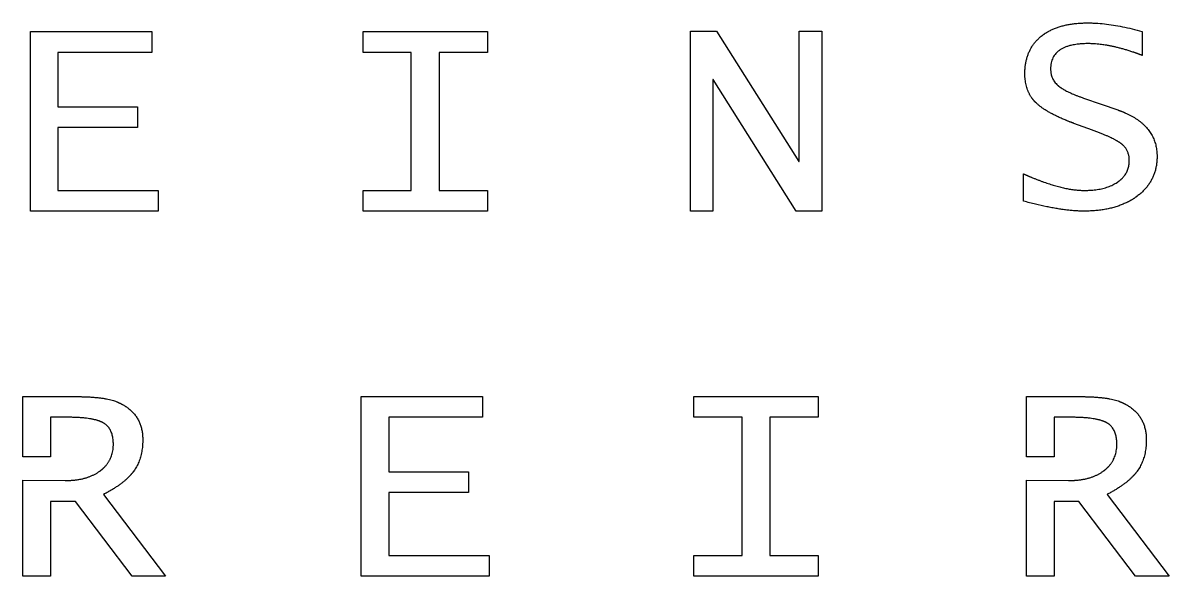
# Model space of a CAD drawing. Header units: millimetres. Extents: x -227 to 223, y -225 to 225.
# Drawn here: x -92.7 to 4.6, y -55.4 to -8.4 of the extents above; entities that cross this region are included whole.
import ezdxf

# ---------------------------------------------------------------- set-up
doc = ezdxf.new("R2010")
doc.units = ezdxf.units.MM
doc.layers.get('0').update_dxf_attribs({"linetype": 'CONTINUOUS'})

msp = doc.modelspace()

# ---------------------------------------------------------------- linework, layer by layer
for p, q in [((2.344, -9.133), (2.344, -11.166)), ((-2.626, -14.788), (-1.129, -15.312)), ((-1.129, -15.312), (0.295, -15.803)), ((-1.88, -17.511), (-3.446, -16.943)), ((-7.713, -23.552), (-7.713, -21.231)), ((-92.676, -45.257), (-92.682, -40.145)), ((-92.682, -40.145), (-88.414, -40.145)), ((-7.468, -45.257), (-7.474, -40.145)), ((-7.474, -40.145), (-3.206, -40.145)), ((-90.336, -41.906), (-90.336, -45.257)), ((-88.901, -41.906), (-90.336, -41.906)), ((-5.128, -41.906), (-5.128, -45.257)), ((-3.693, -41.906), (-5.128, -41.906)), ((-90.336, -45.257), (-92.676, -45.257)), ((-5.128, -45.257), (-7.468, -45.257)), ((-92.682, -55.395), (-92.682, -47.26)), ((-92.682, -47.26), (-89.104, -47.277)), ((-7.474, -55.395), (-7.474, -47.26)), ((-7.474, -47.26), (-3.896, -47.277)), ((-85.834, -48.454), (-80.572, -55.395)), ((-0.626, -48.454), (4.636, -55.395)), ((-88.228, -49.05), (-90.341, -49.05)), ((-90.341, -49.05), (-90.341, -55.395)), ((-83.412, -55.395), (-88.228, -49.05)), ((-3.02, -49.05), (-5.133, -49.05)), ((-5.133, -49.05), (-5.133, -55.395)), ((1.796, -55.395), (-3.02, -49.05)), ((-90.341, -55.395), (-92.682, -55.395)), ((-80.572, -55.395), (-83.412, -55.395)), ((-5.133, -55.395), (-7.474, -55.395)), ((4.636, -55.395), (1.796, -55.395))]:
    msp.add_line(p, q)
for points in [[(-92.053, -24.395), (-92.053, -9.145), (-81.749, -9.145), (-81.749, -10.906), (-89.712, -10.906), (-89.712, -15.527), (-82.962, -15.527), (-82.962, -17.288), (-89.712, -17.288), (-89.712, -22.635), (-81.201, -22.635), (-81.201, -24.395)], [(-63.805, -24.395), (-63.805, -22.635), (-59.704, -22.635), (-59.704, -10.906), (-63.805, -10.906), (-63.805, -9.145), (-53.249, -9.145), (-53.249, -10.906), (-57.351, -10.906), (-57.351, -22.635), (-53.249, -22.635), (-53.249, -24.395)], [(-36.002, -24.395), (-36.002, -9.097), (-33.791, -9.097), (-26.792, -20.188), (-26.768, -20.188), (-26.768, -9.097), (-24.853, -9.097), (-24.853, -24.395), (-27.015, -24.395), (-34.062, -13.219), (-34.099, -13.219), (-34.099, -24.395)], [(-63.953, -55.395), (-63.953, -40.145), (-53.649, -40.145), (-53.649, -41.906), (-61.612, -41.906), (-61.612, -46.527), (-54.862, -46.527), (-54.862, -48.288), (-61.612, -48.288), (-61.612, -53.635), (-53.101, -53.635), (-53.101, -55.395)], [(-35.705, -55.395), (-35.705, -53.635), (-31.604, -53.635), (-31.604, -41.906), (-35.705, -41.906), (-35.705, -40.145), (-25.149, -40.145), (-25.149, -41.906), (-29.251, -41.906), (-29.251, -53.635), (-25.149, -53.635), (-25.149, -55.395)]]:
    msp.add_lwpolyline(points, close=True)
for points, knots in [([(-6.212, -9.535), (-6.212, -9.535), (-6.212, -9.535), (-6.212, -9.535), (-6.212, -9.534), (-6.211, -9.534), (-6.211, -9.534), (-6.21, -9.533), (-6.21, -9.533), (-6.208, -9.532), (-6.207, -9.53), (-6.205, -9.529), (-6.203, -9.527), (-6.201, -9.526), (-6.198, -9.523), (-6.194, -9.52), (-6.189, -9.516), (-6.183, -9.511), (-6.176, -9.506), (-6.168, -9.5), (-6.161, -9.494), (-6.151, -9.486), (-6.139, -9.477), (-6.124, -9.466), (-6.109, -9.454), (-6.089, -9.439), (-6.063, -9.421), (-6.033, -9.398), (-6.002, -9.377), (-5.971, -9.355), (-5.94, -9.333), (-5.898, -9.305), (-5.845, -9.271), (-5.78, -9.23), (-5.714, -9.19), (-5.648, -9.152), (-5.557, -9.101), (-5.442, -9.041), (-5.299, -8.972), (-5.153, -8.908), (-5.003, -8.847), (-4.849, -8.79), (-4.691, -8.737), (-4.473, -8.672), (-4.191, -8.599), (-3.839, -8.529), (-3.472, -8.474), (-3.089, -8.435), (-2.69, -8.412), (-2.304, -8.405), (-1.932, -8.41), (-1.456, -8.431), (-0.842, -8.483), (-0.084, -8.585), (0.701, -8.727), (1.515, -8.909), (2.065, -9.054), (2.344, -9.133)], [0, 0, 0, 0, 0.0000146, 0.0000292, 0.0000584, 0.0001169, 0.0001754, 0.0002339, 0.0003508, 0.0004678, 0.0007017, 0.0009357, 0.0011696, 0.0014036, 0.0018716, 0.0023397, 0.0028078, 0.0037443, 0.004681, 0.005618, 0.0065552, 0.0074928, 0.0093687, 0.0112458, 0.0131241, 0.0150037, 0.0187667, 0.0225352, 0.0263094, 0.0300897, 0.0338764, 0.0376698, 0.0452777, 0.0529159, 0.0605868, 0.0682927, 0.076036, 0.0916429, 0.1074258, 0.1234021, 0.1395882, 0.156, 0.1726531, 0.1895618, 0.224199, 0.2600198, 0.2971191, 0.3355822, 0.3754862, 0.4169001, 0.4515391, 0.4869173, 0.559992, 0.6363266, 0.7160906, 0.7994308, 0.8864743, 0.8864743, 0.8864743, 0.8864743]), ([(-6.699, -15.158), (-6.699, -15.158), (-6.699, -15.158), (-6.699, -15.157), (-6.7, -15.157), (-6.7, -15.157), (-6.7, -15.156), (-6.701, -15.156), (-6.702, -15.155), (-6.703, -15.154), (-6.704, -15.153), (-6.705, -15.152), (-6.707, -15.15), (-6.709, -15.148), (-6.711, -15.146), (-6.714, -15.143), (-6.718, -15.139), (-6.723, -15.134), (-6.727, -15.129), (-6.732, -15.124), (-6.738, -15.118), (-6.746, -15.11), (-6.755, -15.1), (-6.764, -15.09), (-6.776, -15.077), (-6.791, -15.061), (-6.809, -15.041), (-6.827, -15.021), (-6.844, -15.001), (-6.861, -14.981), (-6.884, -14.954), (-6.912, -14.92), (-6.945, -14.879), (-6.976, -14.837), (-7.008, -14.794), (-7.048, -14.737), (-7.097, -14.664), (-7.152, -14.574), (-7.204, -14.482), (-7.253, -14.388), (-7.299, -14.291), (-7.341, -14.193), (-7.394, -14.059), (-7.452, -13.885), (-7.509, -13.669), (-7.554, -13.444), (-7.58, -13.252), (-7.594, -13.094), (-7.602, -12.972), (-7.606, -12.87), (-7.608, -12.786), (-7.608, -12.716), (-7.607, -12.638), (-7.605, -12.526), (-7.599, -12.388), (-7.587, -12.225), (-7.565, -12.013), (-7.525, -11.755), (-7.457, -11.457), (-7.369, -11.171), (-7.263, -10.898), (-7.136, -10.637), (-6.99, -10.39), (-6.825, -10.156), (-6.64, -9.934), (-6.436, -9.726), (-6.289, -9.597), (-6.212, -9.535)], [0, 0, 0, 0, 0.0000209, 0.0000419, 0.0000837, 0.0001256, 0.0001675, 0.0002512, 0.000335, 0.0005025, 0.0006699, 0.0008374, 0.0010048, 0.0013396, 0.0016744, 0.002009, 0.0026782, 0.0033471, 0.0040157, 0.0046841, 0.0053522, 0.0066877, 0.0080222, 0.0093558, 0.0106884, 0.013351, 0.0160103, 0.0186663, 0.0213193, 0.0239695, 0.0266172, 0.0319055, 0.037186, 0.0424603, 0.0477302, 0.0529972, 0.0635292, 0.07407, 0.0846334, 0.0952325, 0.1058807, 0.1165911, 0.1273766, 0.1492201, 0.171512, 0.1943442, 0.2178027, 0.229793, 0.2419692, 0.25434, 0.2606013, 0.2669143, 0.2754444, 0.2838959, 0.3005702, 0.3169524, 0.3330583, 0.3645041, 0.3950534, 0.4248611, 0.4540931, 0.4829253, 0.5115403, 0.5401251, 0.5688665, 0.5979482, 0.6275473, 0.6275473, 0.6275473, 0.6275473]), ([(2.344, -11.166), (2.344, -11.166), (2.343, -11.166), (2.343, -11.165), (2.342, -11.165), (2.341, -11.165), (2.34, -11.164), (2.338, -11.164), (2.336, -11.163), (2.333, -11.161), (2.329, -11.16), (2.324, -11.158), (2.319, -11.156), (2.312, -11.153), (2.304, -11.15), (2.293, -11.146), (2.283, -11.142), (2.273, -11.139), (2.26, -11.133), (2.243, -11.127), (2.223, -11.119), (2.203, -11.112), (2.176, -11.102), (2.143, -11.089), (2.103, -11.074), (2.063, -11.06), (2.024, -11.045), (1.984, -11.03), (1.931, -11.011), (1.865, -10.987), (1.786, -10.959), (1.708, -10.932), (1.63, -10.905), (1.526, -10.869), (1.397, -10.826), (1.243, -10.777), (1.09, -10.729), (0.938, -10.683), (0.738, -10.625), (0.491, -10.557), (0.198, -10.483), (-0.091, -10.417), (-0.376, -10.358), (-0.61, -10.315), (-0.886, -10.271), (-1.157, -10.234), (-1.47, -10.202), (-1.732, -10.182), (-1.948, -10.172), (-2.118, -10.168), (-2.235, -10.167), (-2.343, -10.168), (-2.471, -10.17), (-2.686, -10.177), (-2.927, -10.194), (-3.185, -10.222), (-3.4, -10.253), (-3.655, -10.303), (-3.915, -10.371), (-4.177, -10.463), (-4.414, -10.571), (-4.627, -10.697), (-4.814, -10.839), (-4.977, -10.999), (-5.115, -11.176), (-5.228, -11.37), (-5.315, -11.58), (-5.366, -11.768), (-5.395, -11.925), (-5.41, -12.048), (-5.418, -12.153), (-5.421, -12.24), (-5.421, -12.302), (-5.421, -12.36), (-5.419, -12.43), (-5.413, -12.517), (-5.401, -12.619), (-5.38, -12.75), (-5.341, -12.909), (-5.276, -13.089), (-5.191, -13.259), (-5.088, -13.419), (-4.966, -13.567), (-4.874, -13.658), (-4.825, -13.701)], [0, 0, 0, 0, 0.000034, 0.000067, 0.000135, 0.00027, 0.000405, 0.00054, 0.00081, 0.00108, 0.00162, 0.00216, 0.002699, 0.003239, 0.004317, 0.005395, 0.006472, 0.007548, 0.008623, 0.010772, 0.012919, 0.015062, 0.017203, 0.021477, 0.02574, 0.029992, 0.034233, 0.038464, 0.042684, 0.051091, 0.059456, 0.067778, 0.076058, 0.084296, 0.100645, 0.116827, 0.132844, 0.148697, 0.164387, 0.195286, 0.225555, 0.255206, 0.284255, 0.312717, 0.326733, 0.367947, 0.394753, 0.421045, 0.446845, 0.459567, 0.472175, 0.482024, 0.491719, 0.510652, 0.546724, 0.563889, 0.588583, 0.612061, 0.641576, 0.669209, 0.695169, 0.719706, 0.743119, 0.765749, 0.787974, 0.81019, 0.832798, 0.856174, 0.868264, 0.880671, 0.893431, 0.899954, 0.906578, 0.911982, 0.91732, 0.927808, 0.938066, 0.948119, 0.967709, 0.986811, 1.005667, 1.02453, 1.043647, 1.063256, 1.063256, 1.063256, 1.063256]), ([(-4.825, -13.701), (-4.825, -13.701), (-4.824, -13.702), (-4.824, -13.702), (-4.823, -13.703), (-4.822, -13.703), (-4.821, -13.704), (-4.82, -13.705), (-4.818, -13.707), (-4.816, -13.71), (-4.812, -13.712), (-4.809, -13.715), (-4.805, -13.719), (-4.8, -13.723), (-4.793, -13.729), (-4.785, -13.736), (-4.774, -13.746), (-4.761, -13.757), (-4.747, -13.768), (-4.733, -13.779), (-4.715, -13.794), (-4.691, -13.812), (-4.661, -13.834), (-4.631, -13.857), (-4.589, -13.887), (-4.534, -13.924), (-4.465, -13.969), (-4.393, -14.014), (-4.317, -14.059), (-4.238, -14.104), (-4.125, -14.165), (-3.976, -14.242), (-3.786, -14.332), (-3.581, -14.424), (-3.362, -14.515), (-3.13, -14.607), (-2.883, -14.699), (-2.713, -14.758), (-2.626, -14.788)], [0, 0, 0, 0, 0.0000516, 0.0001033, 0.0002066, 0.00031, 0.0004135, 0.0006206, 0.000828, 0.0012436, 0.0016603, 0.002078, 0.0024969, 0.0033378, 0.004183, 0.0050325, 0.0067446, 0.0084742, 0.0102214, 0.0119863, 0.013769, 0.017388, 0.0210792, 0.0248433, 0.0286808, 0.0365785, 0.0447767, 0.0532793, 0.0620896, 0.0712106, 0.0806451, 0.1004634, 0.1215617, 0.1439535, 0.1676499, 0.1926597, 0.2189905, 0.2466485, 0.2466485, 0.2466485, 0.2466485]), ([(-3.446, -16.943), (-3.446, -16.943), (-3.446, -16.943), (-3.447, -16.942), (-3.449, -16.941), (-3.452, -16.941), (-3.455, -16.939), (-3.459, -16.938), (-3.464, -16.936), (-3.472, -16.933), (-3.482, -16.929), (-3.494, -16.925), (-3.506, -16.92), (-3.522, -16.914), (-3.542, -16.907), (-3.567, -16.897), (-3.598, -16.885), (-3.638, -16.87), (-3.686, -16.852), (-3.733, -16.834), (-3.779, -16.816), (-3.841, -16.792), (-3.918, -16.761), (-4.008, -16.725), (-4.098, -16.688), (-4.215, -16.64), (-4.358, -16.579), (-4.526, -16.506), (-4.689, -16.433), (-4.897, -16.336), (-5.144, -16.215), (-5.426, -16.067), (-5.687, -15.918), (-5.929, -15.768), (-6.151, -15.618), (-6.353, -15.467), (-6.535, -15.315), (-6.647, -15.21), (-6.699, -15.158)], [0, 0, 0, 0, 0.0000813, 0.0001627, 0.0003253, 0.0006506, 0.0009757, 0.0013008, 0.0019505, 0.0025998, 0.0038969, 0.0051923, 0.0064859, 0.0077777, 0.0103558, 0.0129267, 0.0154903, 0.020596, 0.0256729, 0.0307211, 0.0357404, 0.0407311, 0.0506264, 0.0604072, 0.0700739, 0.0796267, 0.0983918, 0.1167054, 0.13457, 0.1519887, 0.1855007, 0.2172704, 0.247331, 0.2757216, 0.3024881, 0.3276849, 0.3513773, 0.3736431, 0.3736431, 0.3736431, 0.3736431]), ([(0.295, -15.803), (0.295, -15.803), (0.295, -15.803), (0.295, -15.803), (0.296, -15.803), (0.296, -15.803), (0.297, -15.803), (0.297, -15.804), (0.298, -15.804), (0.3, -15.804), (0.302, -15.805), (0.304, -15.806), (0.306, -15.807), (0.309, -15.808), (0.312, -15.809), (0.317, -15.81), (0.322, -15.812), (0.33, -15.815), (0.338, -15.818), (0.347, -15.821), (0.355, -15.824), (0.367, -15.828), (0.381, -15.833), (0.398, -15.84), (0.415, -15.846), (0.437, -15.854), (0.466, -15.864), (0.499, -15.877), (0.532, -15.89), (0.566, -15.902), (0.599, -15.915), (0.642, -15.932), (0.697, -15.954), (0.761, -15.981), (0.825, -16.008), (0.888, -16.035), (0.97, -16.071), (1.072, -16.118), (1.192, -16.176), (1.308, -16.235), (1.422, -16.295), (1.533, -16.357), (1.641, -16.42), (1.78, -16.505), (1.947, -16.616), (2.138, -16.755), (2.317, -16.9), (2.484, -17.05), (2.64, -17.206), (2.784, -17.368), (2.917, -17.535), (3.039, -17.708), (3.148, -17.887), (3.246, -18.071), (3.333, -18.261), (3.408, -18.457), (3.472, -18.658), (3.524, -18.865), (3.564, -19.077), (3.593, -19.295), (3.607, -19.48), (3.613, -19.631), (3.614, -19.737), (3.613, -19.834), (3.61, -19.949), (3.603, -20.092), (3.588, -20.262), (3.561, -20.482), (3.512, -20.751), (3.43, -21.063), (3.324, -21.364), (3.195, -21.653), (3.041, -21.93), (2.894, -22.15), (2.765, -22.32), (2.627, -22.487), (2.44, -22.689), (2.192, -22.918), (2.014, -23.06), (1.922, -23.13)], [0, 0, 0, 0, 0.0000142, 0.0000285, 0.0000571, 0.0001143, 0.0001715, 0.0002287, 0.0003431, 0.0004574, 0.0006861, 0.0009147, 0.0011432, 0.0013717, 0.0018285, 0.0022851, 0.0027415, 0.0036536, 0.0045648, 0.0054752, 0.0063847, 0.0072933, 0.0091079, 0.010919, 0.0127267, 0.0145308, 0.0181289, 0.0217131, 0.0252837, 0.0288406, 0.032384, 0.0359138, 0.0429331, 0.049899, 0.0568121, 0.0636729, 0.0704819, 0.0839467, 0.0972111, 0.1102798, 0.1231579, 0.1358505, 0.148363, 0.1607011, 0.1848764, 0.208428, 0.2314104, 0.253882, 0.2759055, 0.2975474, 0.3188778, 0.33997, 0.3608998, 0.3817449, 0.4025837, 0.423495, 0.4445566, 0.4658449, 0.4874336, 0.5093938, 0.5317928, 0.5431777, 0.5546959, 0.563483, 0.5721986, 0.5894251, 0.6063969, 0.623136, 0.6560026, 0.6882241, 0.7200056, 0.7515609, 0.7831086, 0.8148672, 0.8308961, 0.8470575, 0.8798726, 0.9135134, 0.9481603, 0.9481603, 0.9481603, 0.9481603]), ([(0.648, -18.724), (0.648, -18.724), (0.648, -18.723), (0.647, -18.723), (0.646, -18.722), (0.646, -18.722), (0.645, -18.721), (0.643, -18.72), (0.641, -18.718), (0.638, -18.716), (0.635, -18.713), (0.632, -18.71), (0.627, -18.707), (0.622, -18.702), (0.615, -18.697), (0.606, -18.69), (0.594, -18.681), (0.58, -18.67), (0.566, -18.659), (0.551, -18.648), (0.531, -18.634), (0.506, -18.615), (0.474, -18.593), (0.441, -18.571), (0.395, -18.54), (0.335, -18.502), (0.259, -18.456), (0.178, -18.409), (0.094, -18.361), (0.004, -18.313), (-0.124, -18.247), (-0.295, -18.163), (-0.515, -18.06), (-0.752, -17.956), (-1.008, -17.848), (-1.282, -17.737), (-1.575, -17.624), (-1.776, -17.549), (-1.88, -17.511)], [0, 0, 0, 0, 0.000052, 0.0001041, 0.0002083, 0.0003127, 0.0004171, 0.0006262, 0.0008357, 0.0012558, 0.0016774, 0.0021005, 0.0025252, 0.003379, 0.0042389, 0.005105, 0.0068554, 0.0086303, 0.01043, 0.0122545, 0.0141039, 0.0178779, 0.0217527, 0.0257292, 0.0298079, 0.0382747, 0.0471578, 0.0564612, 0.0661886, 0.0763432, 0.0869278, 0.1093964, 0.133613, 0.1595924, 0.1873472, 0.2168885, 0.2482258, 0.281368, 0.281368, 0.281368, 0.281368]), ([(0.226, -21.953), (0.226, -21.953), (0.226, -21.953), (0.226, -21.953), (0.227, -21.953), (0.227, -21.952), (0.228, -21.952), (0.228, -21.952), (0.229, -21.951), (0.23, -21.95), (0.231, -21.95), (0.233, -21.949), (0.235, -21.947), (0.237, -21.946), (0.24, -21.944), (0.243, -21.942), (0.248, -21.939), (0.253, -21.935), (0.258, -21.932), (0.263, -21.928), (0.271, -21.923), (0.279, -21.917), (0.29, -21.91), (0.3, -21.902), (0.314, -21.893), (0.331, -21.88), (0.351, -21.865), (0.371, -21.85), (0.391, -21.835), (0.411, -21.82), (0.437, -21.8), (0.469, -21.774), (0.506, -21.743), (0.542, -21.712), (0.578, -21.68), (0.624, -21.637), (0.679, -21.582), (0.742, -21.514), (0.801, -21.445), (0.857, -21.374), (0.926, -21.278), (1.004, -21.153), (1.083, -20.996), (1.148, -20.833), (1.199, -20.663), (1.235, -20.486), (1.256, -20.303), (1.262, -20.131), (1.258, -19.973), (1.245, -19.834), (1.224, -19.7), (1.195, -19.571), (1.156, -19.447), (1.11, -19.328), (1.054, -19.214), (0.99, -19.105), (0.918, -19.002), (0.836, -18.903), (0.747, -18.81), (0.682, -18.752), (0.648, -18.724)], [0, 0, 0, 0, 0.0000202, 0.0000404, 0.0000808, 0.0001213, 0.0001617, 0.0002425, 0.0003234, 0.000485, 0.0006466, 0.0008081, 0.0009695, 0.0012923, 0.0016149, 0.0019372, 0.0025813, 0.0032246, 0.003867, 0.0045087, 0.0051495, 0.0064287, 0.0077048, 0.0089776, 0.0102473, 0.0127771, 0.0152946, 0.0177999, 0.0202931, 0.0227744, 0.0252441, 0.0301492, 0.03501, 0.0398281, 0.0446053, 0.0493433, 0.0587081, 0.0679377, 0.0770474, 0.0860533, 0.094972, 0.1126123, 0.1301139, 0.1476225, 0.1652837, 0.1832403, 0.2016281, 0.2205745, 0.23494, 0.2488641, 0.2624009, 0.2756097, 0.2885552, 0.3013066, 0.3139368, 0.3265217, 0.3391384, 0.3518642, 0.3647751, 0.3779443, 0.3779443, 0.3779443, 0.3779443]), ([(-7.713, -21.231), (-7.713, -21.231), (-7.713, -21.231), (-7.712, -21.232), (-7.711, -21.232), (-7.709, -21.233), (-7.707, -21.234), (-7.705, -21.235), (-7.701, -21.236), (-7.696, -21.239), (-7.689, -21.242), (-7.681, -21.246), (-7.673, -21.249), (-7.662, -21.254), (-7.649, -21.26), (-7.632, -21.267), (-7.616, -21.275), (-7.6, -21.282), (-7.579, -21.291), (-7.552, -21.303), (-7.52, -21.317), (-7.488, -21.332), (-7.445, -21.35), (-7.392, -21.374), (-7.328, -21.401), (-7.265, -21.428), (-7.202, -21.455), (-7.139, -21.482), (-7.055, -21.517), (-6.951, -21.56), (-6.828, -21.611), (-6.705, -21.66), (-6.583, -21.708), (-6.422, -21.771), (-6.224, -21.846), (-5.988, -21.931), (-5.756, -22.011), (-5.527, -22.087), (-5.231, -22.18), (-4.87, -22.285), (-4.446, -22.392), (-4.037, -22.481), (-3.705, -22.538), (-3.447, -22.574), (-3.26, -22.596), (-3.076, -22.613), (-2.895, -22.626), (-2.747, -22.632), (-2.631, -22.634), (-2.549, -22.635), (-2.473, -22.634), (-2.378, -22.633), (-2.26, -22.63), (-2.122, -22.625), (-1.941, -22.614), (-1.722, -22.594), (-1.466, -22.561), (-1.221, -22.519), (-0.911, -22.45), (-0.546, -22.342), (-0.204, -22.199), (0.049, -22.064), (0.168, -21.991), (0.226, -21.953)], [0, 0, 0, 0, 0.0000556, 0.0001112, 0.0002225, 0.000445, 0.0006674, 0.0008898, 0.0013346, 0.0017792, 0.0026681, 0.0035564, 0.0044442, 0.0053314, 0.0071044, 0.0088753, 0.0106441, 0.0124108, 0.0141754, 0.0176983, 0.0212129, 0.0247192, 0.0282171, 0.0351878, 0.0421253, 0.0490295, 0.0559005, 0.0627384, 0.0695431, 0.0830535, 0.0964322, 0.1096796, 0.1227961, 0.1357823, 0.1613654, 0.1864332, 0.2109899, 0.2350402, 0.2585891, 0.3042022, 0.3478768, 0.3896654, 0.4296281, 0.448947, 0.467836, 0.4863051, 0.5043651, 0.5220278, 0.5307142, 0.5393059, 0.5465266, 0.5536856, 0.5678202, 0.5817142, 0.5953725, 0.6220006, 0.6477485, 0.6726631, 0.6967959, 0.742931, 0.7866777, 0.8078473, 0.8286483, 0.8286483, 0.8286483, 0.8286483]), ([(1.922, -23.13), (1.922, -23.13), (1.922, -23.13), (1.922, -23.13), (1.921, -23.13), (1.921, -23.13), (1.92, -23.131), (1.92, -23.131), (1.919, -23.132), (1.917, -23.133), (1.915, -23.135), (1.913, -23.136), (1.911, -23.138), (1.908, -23.14), (1.904, -23.143), (1.9, -23.146), (1.894, -23.15), (1.886, -23.156), (1.877, -23.162), (1.869, -23.169), (1.86, -23.175), (1.848, -23.184), (1.833, -23.195), (1.815, -23.207), (1.797, -23.22), (1.772, -23.237), (1.742, -23.258), (1.705, -23.283), (1.668, -23.308), (1.631, -23.332), (1.594, -23.356), (1.543, -23.388), (1.48, -23.427), (1.403, -23.472), (1.324, -23.517), (1.245, -23.56), (1.165, -23.602), (1.084, -23.644), (0.974, -23.697), (0.835, -23.761), (0.664, -23.834), (0.489, -23.902), (0.309, -23.966), (0.126, -24.025), (-0.125, -24.099), (-0.449, -24.18), (-0.851, -24.259), (-1.269, -24.32), (-1.628, -24.356), (-1.923, -24.376), (-2.149, -24.387), (-2.341, -24.393), (-2.496, -24.395), (-2.602, -24.396), (-2.697, -24.395), (-2.809, -24.394), (-2.952, -24.39), (-3.126, -24.383), (-3.367, -24.369), (-3.678, -24.344), (-4.063, -24.303), (-4.464, -24.25), (-4.881, -24.185), (-5.314, -24.109), (-5.924, -23.989), (-6.728, -23.809), (-7.378, -23.642), (-7.713, -23.552)], [0, 0, 0, 0, 0.0000172, 0.0000344, 0.0000689, 0.0001378, 0.0002068, 0.0002757, 0.0004136, 0.0005515, 0.0008273, 0.0011031, 0.0013789, 0.0016547, 0.0022064, 0.0027582, 0.00331, 0.0044137, 0.0055177, 0.0066219, 0.0077264, 0.0088311, 0.0110412, 0.0132523, 0.0154645, 0.0176777, 0.0221077, 0.0265424, 0.0309823, 0.0354276, 0.0398786, 0.0443356, 0.0532689, 0.0622299, 0.0712209, 0.0802445, 0.0893028, 0.0983982, 0.1075329, 0.1259289, 0.1445089, 0.1632901, 0.1822892, 0.2015221, 0.2210045, 0.2607734, 0.3017124, 0.3439251, 0.3875066, 0.4098392, 0.4325458, 0.4556359, 0.4673278, 0.4791191, 0.4873843, 0.4957506, 0.5127886, 0.5302377, 0.5481024, 0.5850934, 0.6237919, 0.6642236, 0.7064114, 0.7503752, 0.7961329, 0.8930888, 0.9973922, 0.9973922, 0.9973922, 0.9973922]), ([(-88.414, -40.145), (-88.414, -40.145), (-88.413, -40.145), (-88.41, -40.145), (-88.406, -40.145), (-88.4, -40.145), (-88.394, -40.145), (-88.384, -40.145), (-88.373, -40.145), (-88.355, -40.145), (-88.332, -40.145), (-88.304, -40.145), (-88.277, -40.146), (-88.241, -40.146), (-88.196, -40.146), (-88.142, -40.146), (-88.071, -40.147), (-87.983, -40.148), (-87.878, -40.15), (-87.775, -40.152), (-87.674, -40.155), (-87.541, -40.158), (-87.378, -40.164), (-87.188, -40.172), (-87.003, -40.182), (-86.767, -40.197), (-86.487, -40.219), (-86.167, -40.253), (-85.87, -40.292), (-85.596, -40.337), (-85.344, -40.389), (-85.114, -40.446), (-84.908, -40.509), (-84.779, -40.558), (-84.718, -40.584)], [0, 0, 0, 0, 0.0001731, 0.0003462, 0.0006922, 0.0013839, 0.0020751, 0.0027657, 0.0041453, 0.0055227, 0.0082709, 0.0110103, 0.013741, 0.0164629, 0.0218803, 0.0272627, 0.03261, 0.0431995, 0.053649, 0.0639585, 0.0741283, 0.0841585, 0.1038005, 0.1228861, 0.1414165, 0.1593935, 0.1936939, 0.2258045, 0.255746, 0.2835442, 0.3092319, 0.332851, 0.354456, 0.3741184, 0.3741184, 0.3741184, 0.3741184]), ([(-84.718, -40.584), (-84.718, -40.584), (-84.718, -40.584), (-84.718, -40.584), (-84.718, -40.584), (-84.718, -40.584), (-84.717, -40.584), (-84.717, -40.584), (-84.716, -40.584), (-84.715, -40.585), (-84.714, -40.585), (-84.713, -40.586), (-84.711, -40.586), (-84.709, -40.587), (-84.707, -40.588), (-84.704, -40.589), (-84.7, -40.591), (-84.695, -40.593), (-84.69, -40.596), (-84.684, -40.598), (-84.678, -40.6), (-84.671, -40.604), (-84.661, -40.608), (-84.65, -40.613), (-84.639, -40.617), (-84.624, -40.624), (-84.605, -40.632), (-84.583, -40.642), (-84.56, -40.652), (-84.538, -40.662), (-84.516, -40.673), (-84.487, -40.686), (-84.451, -40.704), (-84.408, -40.725), (-84.366, -40.746), (-84.324, -40.768), (-84.268, -40.797), (-84.201, -40.835), (-84.121, -40.881), (-84.043, -40.928), (-83.968, -40.977), (-83.894, -41.027), (-83.822, -41.078), (-83.729, -41.147), (-83.617, -41.237), (-83.49, -41.35), (-83.371, -41.468), (-83.259, -41.591), (-83.156, -41.719), (-83.059, -41.851), (-82.971, -41.989), (-82.863, -42.179), (-82.747, -42.431), (-82.658, -42.696), (-82.602, -42.916), (-82.567, -43.088), (-82.54, -43.264), (-82.521, -43.445), (-82.512, -43.6), (-82.508, -43.725), (-82.507, -43.811), (-82.508, -43.887), (-82.509, -43.974), (-82.512, -44.082), (-82.519, -44.209), (-82.531, -44.377), (-82.553, -44.581), (-82.59, -44.821), (-82.638, -45.054), (-82.697, -45.28), (-82.766, -45.498), (-82.846, -45.709), (-82.936, -45.913), (-83.038, -46.109), (-83.15, -46.298), (-83.232, -46.419), (-83.274, -46.478)], [0, 0, 0, 0, 0.0000097, 0.0000194, 0.0000389, 0.0000778, 0.0001168, 0.0001557, 0.0002336, 0.0003114, 0.0004671, 0.0006228, 0.0007784, 0.000934, 0.0012451, 0.001556, 0.0018669, 0.0024882, 0.0031089, 0.0037292, 0.004349, 0.0049683, 0.0062053, 0.0074404, 0.0086734, 0.0099045, 0.0123608, 0.0148092, 0.0172498, 0.0196827, 0.0221079, 0.0245255, 0.029338, 0.0341209, 0.0388744, 0.0435992, 0.0482957, 0.057606, 0.0668095, 0.0759106, 0.0849138, 0.093824, 0.1026457, 0.1113842, 0.1286302, 0.145606, 0.1623563, 0.1789277, 0.1953683, 0.2117274, 0.228055, 0.2444016, 0.2773395, 0.3109463, 0.3281227, 0.3456024, 0.3634268, 0.3816347, 0.4002627, 0.4097454, 0.4193458, 0.4259418, 0.4324941, 0.4454698, 0.4582785, 0.4709256, 0.4957573, 0.5200153, 0.5437526, 0.5670259, 0.5898958, 0.6124261, 0.6346841, 0.6567397, 0.6786651, 0.7005339, 0.7005339, 0.7005339, 0.7005339]), ([(-3.206, -40.145), (-3.206, -40.145), (-3.204, -40.145), (-3.202, -40.145), (-3.198, -40.145), (-3.192, -40.145), (-3.185, -40.145), (-3.176, -40.145), (-3.165, -40.145), (-3.146, -40.145), (-3.124, -40.145), (-3.096, -40.145), (-3.069, -40.146), (-3.033, -40.146), (-2.988, -40.146), (-2.934, -40.146), (-2.863, -40.147), (-2.775, -40.148), (-2.67, -40.15), (-2.567, -40.152), (-2.465, -40.155), (-2.333, -40.158), (-2.17, -40.164), (-1.98, -40.172), (-1.795, -40.182), (-1.559, -40.197), (-1.279, -40.219), (-0.959, -40.253), (-0.662, -40.292), (-0.388, -40.337), (-0.136, -40.389), (0.094, -40.446), (0.301, -40.509), (0.429, -40.558), (0.49, -40.584)], [0, 0, 0, 0, 0.0001731, 0.0003462, 0.0006922, 0.0013839, 0.0020751, 0.0027657, 0.0041453, 0.0055227, 0.0082709, 0.0110103, 0.013741, 0.0164629, 0.0218803, 0.0272627, 0.03261, 0.0431995, 0.053649, 0.0639585, 0.0741283, 0.0841585, 0.1038005, 0.1228861, 0.1414165, 0.1593935, 0.1936939, 0.2258045, 0.255746, 0.2835442, 0.3092319, 0.332851, 0.354456, 0.3741184, 0.3741184, 0.3741184, 0.3741184]), ([(0.49, -40.584), (0.49, -40.584), (0.49, -40.584), (0.49, -40.584), (0.49, -40.584), (0.49, -40.584), (0.491, -40.584), (0.491, -40.584), (0.492, -40.584), (0.493, -40.585), (0.494, -40.585), (0.495, -40.586), (0.497, -40.586), (0.499, -40.587), (0.501, -40.588), (0.504, -40.589), (0.508, -40.591), (0.513, -40.593), (0.518, -40.596), (0.524, -40.598), (0.53, -40.6), (0.537, -40.604), (0.547, -40.608), (0.558, -40.613), (0.57, -40.617), (0.585, -40.624), (0.603, -40.632), (0.626, -40.642), (0.648, -40.652), (0.67, -40.662), (0.692, -40.673), (0.721, -40.686), (0.757, -40.704), (0.8, -40.725), (0.843, -40.746), (0.884, -40.768), (0.94, -40.797), (1.007, -40.835), (1.087, -40.881), (1.165, -40.928), (1.241, -40.977), (1.314, -41.027), (1.386, -41.078), (1.479, -41.147), (1.591, -41.237), (1.718, -41.35), (1.837, -41.468), (1.949, -41.591), (2.052, -41.719), (2.149, -41.851), (2.237, -41.989), (2.345, -42.179), (2.461, -42.431), (2.55, -42.696), (2.606, -42.916), (2.641, -43.088), (2.668, -43.264), (2.687, -43.445), (2.696, -43.6), (2.7, -43.725), (2.701, -43.811), (2.7, -43.887), (2.699, -43.974), (2.696, -44.082), (2.689, -44.209), (2.677, -44.377), (2.655, -44.581), (2.618, -44.821), (2.57, -45.054), (2.511, -45.28), (2.442, -45.498), (2.362, -45.709), (2.272, -45.913), (2.17, -46.109), (2.058, -46.298), (1.977, -46.419), (1.934, -46.478)], [0, 0, 0, 0, 0.0000097, 0.0000194, 0.0000389, 0.0000778, 0.0001168, 0.0001557, 0.0002336, 0.0003114, 0.0004671, 0.0006228, 0.0007784, 0.000934, 0.0012451, 0.001556, 0.0018669, 0.0024882, 0.0031089, 0.0037292, 0.004349, 0.0049683, 0.0062053, 0.0074404, 0.0086734, 0.0099045, 0.0123608, 0.0148092, 0.0172498, 0.0196827, 0.0221079, 0.0245255, 0.029338, 0.0341209, 0.0388744, 0.0435992, 0.0482957, 0.057606, 0.0668095, 0.0759106, 0.0849138, 0.093824, 0.1026457, 0.1113842, 0.1286302, 0.145606, 0.1623563, 0.1789277, 0.1953683, 0.2117274, 0.228055, 0.2444016, 0.2773395, 0.3109463, 0.3281227, 0.3456024, 0.3634268, 0.3816347, 0.4002627, 0.4097454, 0.4193458, 0.4259418, 0.4324941, 0.4454698, 0.4582785, 0.4709256, 0.4957573, 0.5200153, 0.5437526, 0.5670259, 0.5898958, 0.6124261, 0.6346841, 0.6567397, 0.6786651, 0.7005339, 0.7005339, 0.7005339, 0.7005339]), ([(-85.834, -42.393), (-85.834, -42.393), (-85.834, -42.393), (-85.835, -42.393), (-85.835, -42.392), (-85.836, -42.392), (-85.837, -42.391), (-85.839, -42.39), (-85.841, -42.389), (-85.844, -42.387), (-85.847, -42.385), (-85.852, -42.383), (-85.856, -42.38), (-85.862, -42.377), (-85.869, -42.373), (-85.878, -42.368), (-85.888, -42.363), (-85.897, -42.358), (-85.909, -42.352), (-85.925, -42.343), (-85.944, -42.334), (-85.963, -42.324), (-85.989, -42.312), (-86.023, -42.297), (-86.065, -42.279), (-86.107, -42.261), (-86.151, -42.244), (-86.196, -42.227), (-86.259, -42.205), (-86.34, -42.179), (-86.441, -42.149), (-86.547, -42.122), (-86.658, -42.095), (-86.773, -42.071), (-86.894, -42.048), (-87.064, -42.02), (-87.289, -41.988), (-87.574, -41.958), (-87.878, -41.935), (-88.202, -41.918), (-88.545, -41.908), (-88.78, -41.906), (-88.901, -41.906)], [0, 0, 0, 0, 0.0000314, 0.0000628, 0.0001257, 0.0002515, 0.0003774, 0.0005034, 0.0007556, 0.0010081, 0.0015141, 0.0020215, 0.0025301, 0.0030401, 0.0040642, 0.0050935, 0.0061283, 0.0071686, 0.0082143, 0.0103223, 0.0124526, 0.0146055, 0.0167811, 0.0212016, 0.025716, 0.030326, 0.0350331, 0.0398388, 0.0447445, 0.0548607, 0.0653916, 0.0763456, 0.0877303, 0.0995524, 0.1118177, 0.1245316, 0.151323, 0.1799605, 0.210471, 0.2428766, 0.2771957, 0.3134437, 0.3134437, 0.3134437, 0.3134437]), ([(-86.11, -46.446), (-86.11, -46.446), (-86.11, -46.446), (-86.11, -46.446), (-86.109, -46.445), (-86.109, -46.445), (-86.109, -46.445), (-86.108, -46.445), (-86.108, -46.444), (-86.107, -46.443), (-86.106, -46.443), (-86.104, -46.441), (-86.103, -46.44), (-86.101, -46.439), (-86.098, -46.437), (-86.096, -46.435), (-86.092, -46.432), (-86.087, -46.428), (-86.081, -46.424), (-86.076, -46.42), (-86.07, -46.415), (-86.062, -46.409), (-86.053, -46.402), (-86.042, -46.393), (-86.031, -46.384), (-86.016, -46.372), (-85.998, -46.357), (-85.976, -46.339), (-85.954, -46.321), (-85.933, -46.303), (-85.912, -46.284), (-85.885, -46.26), (-85.851, -46.228), (-85.811, -46.19), (-85.772, -46.152), (-85.734, -46.113), (-85.685, -46.06), (-85.625, -45.993), (-85.558, -45.911), (-85.495, -45.826), (-85.435, -45.74), (-85.379, -45.651), (-85.327, -45.561), (-85.263, -45.437), (-85.192, -45.277), (-85.123, -45.077), (-85.069, -44.869), (-85.037, -44.69), (-85.019, -44.543), (-85.009, -44.43), (-85.005, -44.334), (-85.003, -44.257), (-85.002, -44.2), (-85.003, -44.144), (-85.004, -44.073), (-85.009, -43.952), (-85.023, -43.786), (-85.051, -43.595), (-85.092, -43.415), (-85.143, -43.246), (-85.207, -43.089), (-85.282, -42.944), (-85.369, -42.809), (-85.467, -42.687), (-85.578, -42.576), (-85.7, -42.477), (-85.788, -42.42), (-85.834, -42.393)], [0, 0, 0, 0, 0.0000113, 0.0000225, 0.0000451, 0.0000902, 0.0001353, 0.0001804, 0.0002706, 0.0003608, 0.0005412, 0.0007215, 0.0009017, 0.0010819, 0.0014422, 0.0018023, 0.0021623, 0.0028816, 0.0036002, 0.004318, 0.0050352, 0.0057517, 0.0071825, 0.0086105, 0.0100358, 0.0114583, 0.0142953, 0.0171216, 0.0199375, 0.0227433, 0.0255391, 0.0283253, 0.0338692, 0.0393771, 0.0448508, 0.0502923, 0.0557037, 0.0664434, 0.0770872, 0.0876521, 0.0981557, 0.1086159, 0.1190509, 0.129479, 0.1503836, 0.1714809, 0.192914, 0.2148201, 0.2259931, 0.237332, 0.2488514, 0.2546834, 0.2605657, 0.2660074, 0.2713791, 0.2819168, 0.3021963, 0.3214804, 0.3398554, 0.3574221, 0.3742965, 0.3906104, 0.4065102, 0.4221552, 0.4377133, 0.4533562, 0.4692536, 0.4692536, 0.4692536, 0.4692536]), ([(-0.626, -42.393), (-0.626, -42.393), (-0.626, -42.393), (-0.627, -42.393), (-0.627, -42.392), (-0.628, -42.392), (-0.629, -42.391), (-0.631, -42.39), (-0.633, -42.389), (-0.635, -42.387), (-0.639, -42.385), (-0.644, -42.383), (-0.648, -42.38), (-0.654, -42.377), (-0.661, -42.373), (-0.67, -42.368), (-0.679, -42.363), (-0.689, -42.358), (-0.701, -42.352), (-0.717, -42.343), (-0.736, -42.334), (-0.755, -42.324), (-0.781, -42.312), (-0.815, -42.297), (-0.857, -42.279), (-0.899, -42.261), (-0.943, -42.244), (-0.988, -42.227), (-1.05, -42.205), (-1.131, -42.179), (-1.233, -42.149), (-1.339, -42.122), (-1.449, -42.095), (-1.565, -42.071), (-1.686, -42.048), (-1.856, -42.02), (-2.081, -41.988), (-2.366, -41.958), (-2.67, -41.935), (-2.994, -41.918), (-3.337, -41.908), (-3.572, -41.906), (-3.693, -41.906)], [0, 0, 0, 0, 0.0000314, 0.0000628, 0.0001257, 0.0002515, 0.0003774, 0.0005034, 0.0007556, 0.0010081, 0.0015141, 0.0020215, 0.0025301, 0.0030401, 0.0040642, 0.0050935, 0.0061283, 0.0071686, 0.0082143, 0.0103223, 0.0124526, 0.0146055, 0.0167811, 0.0212016, 0.025716, 0.030326, 0.0350331, 0.0398388, 0.0447445, 0.0548607, 0.0653916, 0.0763456, 0.0877303, 0.0995524, 0.1118177, 0.1245316, 0.151323, 0.1799605, 0.210471, 0.2428766, 0.2771957, 0.3134437, 0.3134437, 0.3134437, 0.3134437]), ([(-0.902, -46.446), (-0.902, -46.446), (-0.902, -46.446), (-0.902, -46.446), (-0.901, -46.445), (-0.901, -46.445), (-0.901, -46.445), (-0.9, -46.445), (-0.9, -46.444), (-0.899, -46.443), (-0.897, -46.443), (-0.896, -46.441), (-0.895, -46.44), (-0.893, -46.439), (-0.89, -46.437), (-0.887, -46.435), (-0.884, -46.432), (-0.879, -46.428), (-0.873, -46.424), (-0.867, -46.42), (-0.862, -46.415), (-0.854, -46.409), (-0.845, -46.402), (-0.834, -46.393), (-0.823, -46.384), (-0.808, -46.372), (-0.79, -46.357), (-0.768, -46.339), (-0.746, -46.321), (-0.725, -46.303), (-0.704, -46.284), (-0.676, -46.26), (-0.642, -46.228), (-0.603, -46.19), (-0.564, -46.152), (-0.526, -46.113), (-0.476, -46.06), (-0.417, -45.993), (-0.35, -45.911), (-0.286, -45.826), (-0.227, -45.74), (-0.171, -45.651), (-0.119, -45.561), (-0.055, -45.437), (0.016, -45.277), (0.086, -45.077), (0.139, -44.869), (0.171, -44.69), (0.189, -44.543), (0.199, -44.43), (0.203, -44.334), (0.205, -44.257), (0.206, -44.2), (0.205, -44.144), (0.204, -44.073), (0.199, -43.952), (0.185, -43.786), (0.157, -43.595), (0.117, -43.415), (0.065, -43.246), (0.001, -43.089), (-0.074, -42.944), (-0.161, -42.809), (-0.259, -42.687), (-0.37, -42.576), (-0.492, -42.477), (-0.58, -42.42), (-0.626, -42.393)], [0, 0, 0, 0, 0.0000113, 0.0000225, 0.0000451, 0.0000902, 0.0001353, 0.0001804, 0.0002706, 0.0003608, 0.0005412, 0.0007215, 0.0009017, 0.0010819, 0.0014422, 0.0018023, 0.0021623, 0.0028816, 0.0036002, 0.004318, 0.0050352, 0.0057517, 0.0071825, 0.0086105, 0.0100358, 0.0114583, 0.0142953, 0.0171216, 0.0199375, 0.0227433, 0.0255391, 0.0283253, 0.0338692, 0.0393771, 0.0448508, 0.0502923, 0.0557037, 0.0664434, 0.0770872, 0.0876521, 0.0981557, 0.1086159, 0.1190509, 0.129479, 0.1503836, 0.1714809, 0.192914, 0.2148201, 0.2259931, 0.237332, 0.2488514, 0.2546834, 0.2605657, 0.2660074, 0.2713791, 0.2819168, 0.3021963, 0.3214804, 0.3398554, 0.3574221, 0.3742965, 0.3906104, 0.4065102, 0.4221552, 0.4377133, 0.4533562, 0.4692536, 0.4692536, 0.4692536, 0.4692536]), ([(-89.104, -47.277), (-89.104, -47.277), (-89.103, -47.277), (-89.103, -47.277), (-89.101, -47.277), (-89.099, -47.277), (-89.097, -47.277), (-89.093, -47.277), (-89.089, -47.277), (-89.083, -47.277), (-89.074, -47.277), (-89.065, -47.277), (-89.055, -47.277), (-89.042, -47.277), (-89.026, -47.277), (-89.006, -47.277), (-88.98, -47.277), (-88.948, -47.277), (-88.909, -47.276), (-88.871, -47.275), (-88.832, -47.274), (-88.782, -47.273), (-88.719, -47.27), (-88.643, -47.266), (-88.569, -47.262), (-88.471, -47.255), (-88.351, -47.244), (-88.208, -47.229), (-88.068, -47.21), (-87.931, -47.188), (-87.797, -47.164), (-87.622, -47.128), (-87.411, -47.075), (-87.167, -46.999), (-86.933, -46.912), (-86.711, -46.814), (-86.499, -46.703), (-86.299, -46.582), (-86.171, -46.492), (-86.11, -46.446)], [0, 0, 0, 0, 0.0000616, 0.0001232, 0.0002464, 0.0004927, 0.000739, 0.0009851, 0.0014773, 0.0019692, 0.0029523, 0.0039342, 0.0049151, 0.0058949, 0.0078512, 0.0098033, 0.0117511, 0.015634, 0.0195, 0.0233491, 0.0271815, 0.0309972, 0.0385791, 0.0460957, 0.0535477, 0.0609361, 0.0755247, 0.089869, 0.1039763, 0.1178543, 0.131511, 0.1449547, 0.1712365, 0.1967758, 0.2216524, 0.2459517, 0.2697646, 0.2931862, 0.316316, 0.316316, 0.316316, 0.316316]), ([(-83.274, -46.478), (-83.274, -46.478), (-83.274, -46.479), (-83.275, -46.479), (-83.275, -46.48), (-83.276, -46.481), (-83.277, -46.482), (-83.278, -46.484), (-83.28, -46.486), (-83.283, -46.49), (-83.286, -46.495), (-83.29, -46.5), (-83.294, -46.506), (-83.3, -46.513), (-83.306, -46.522), (-83.315, -46.533), (-83.326, -46.548), (-83.34, -46.566), (-83.357, -46.588), (-83.374, -46.61), (-83.391, -46.632), (-83.415, -46.661), (-83.445, -46.698), (-83.482, -46.741), (-83.52, -46.784), (-83.558, -46.828), (-83.598, -46.871), (-83.652, -46.928), (-83.722, -47), (-83.809, -47.085), (-83.899, -47.17), (-83.993, -47.254), (-84.125, -47.367), (-84.299, -47.506), (-84.519, -47.67), (-84.754, -47.831), (-85.003, -47.991), (-85.267, -48.149), (-85.545, -48.304), (-85.736, -48.404), (-85.834, -48.454)], [0, 0, 0, 0, 0.0000425, 0.0000851, 0.0001702, 0.0003405, 0.0005109, 0.0006812, 0.0010221, 0.0013631, 0.0020457, 0.002729, 0.0034129, 0.0040975, 0.0054688, 0.0068427, 0.0082195, 0.0109813, 0.0137543, 0.0165386, 0.0193344, 0.0221418, 0.0277919, 0.0334899, 0.0392368, 0.0450335, 0.050881, 0.0567802, 0.068737, 0.0809109, 0.0933084, 0.1059358, 0.1187989, 0.1452527, 0.1727125, 0.2012154, 0.2307948, 0.2614808, 0.2933008, 0.3262794, 0.3262794, 0.3262794, 0.3262794]), ([(-3.896, -47.277), (-3.896, -47.277), (-3.895, -47.277), (-3.894, -47.277), (-3.893, -47.277), (-3.891, -47.277), (-3.889, -47.277), (-3.885, -47.277), (-3.881, -47.277), (-3.875, -47.277), (-3.866, -47.277), (-3.857, -47.277), (-3.847, -47.277), (-3.834, -47.277), (-3.817, -47.277), (-3.798, -47.277), (-3.772, -47.277), (-3.74, -47.277), (-3.701, -47.276), (-3.662, -47.275), (-3.624, -47.274), (-3.573, -47.273), (-3.51, -47.27), (-3.435, -47.266), (-3.361, -47.262), (-3.263, -47.255), (-3.142, -47.244), (-3, -47.229), (-2.86, -47.21), (-2.723, -47.188), (-2.588, -47.164), (-2.414, -47.128), (-2.203, -47.075), (-1.959, -46.999), (-1.725, -46.912), (-1.503, -46.814), (-1.291, -46.703), (-1.09, -46.582), (-0.963, -46.492), (-0.902, -46.446)], [0, 0, 0, 0, 0.0000616, 0.0001232, 0.0002464, 0.0004927, 0.000739, 0.0009851, 0.0014773, 0.0019692, 0.0029523, 0.0039342, 0.0049151, 0.0058949, 0.0078512, 0.0098033, 0.0117511, 0.015634, 0.0195, 0.0233491, 0.0271815, 0.0309972, 0.0385791, 0.0460957, 0.0535477, 0.0609361, 0.0755247, 0.089869, 0.1039763, 0.1178543, 0.131511, 0.1449547, 0.1712365, 0.1967758, 0.2216524, 0.2459517, 0.2697646, 0.2931862, 0.316316, 0.316316, 0.316316, 0.316316]), ([(1.934, -46.478), (1.934, -46.478), (1.934, -46.479), (1.933, -46.479), (1.933, -46.48), (1.932, -46.481), (1.931, -46.482), (1.93, -46.484), (1.928, -46.486), (1.925, -46.49), (1.922, -46.495), (1.918, -46.5), (1.914, -46.506), (1.908, -46.513), (1.902, -46.522), (1.893, -46.533), (1.882, -46.548), (1.868, -46.566), (1.851, -46.588), (1.834, -46.61), (1.817, -46.632), (1.793, -46.661), (1.763, -46.698), (1.726, -46.741), (1.689, -46.784), (1.65, -46.828), (1.61, -46.871), (1.556, -46.928), (1.486, -47), (1.399, -47.085), (1.309, -47.17), (1.215, -47.254), (1.083, -47.367), (0.909, -47.506), (0.689, -47.67), (0.454, -47.831), (0.205, -47.991), (-0.059, -48.149), (-0.337, -48.304), (-0.528, -48.404), (-0.626, -48.454)], [0, 0, 0, 0, 0.0000425, 0.0000851, 0.0001702, 0.0003405, 0.0005109, 0.0006812, 0.0010221, 0.0013631, 0.0020457, 0.002729, 0.0034129, 0.0040975, 0.0054688, 0.0068427, 0.0082195, 0.0109813, 0.0137543, 0.0165386, 0.0193344, 0.0221418, 0.0277919, 0.0334899, 0.0392368, 0.0450335, 0.050881, 0.0567802, 0.068737, 0.0809109, 0.0933084, 0.1059358, 0.1187989, 0.1452527, 0.1727125, 0.2012154, 0.2307948, 0.2614808, 0.2933008, 0.3262794, 0.3262794, 0.3262794, 0.3262794])]:
    msp.add_open_spline(points, degree=3, knots=knots)

doc.saveas('drawing.dxf')
